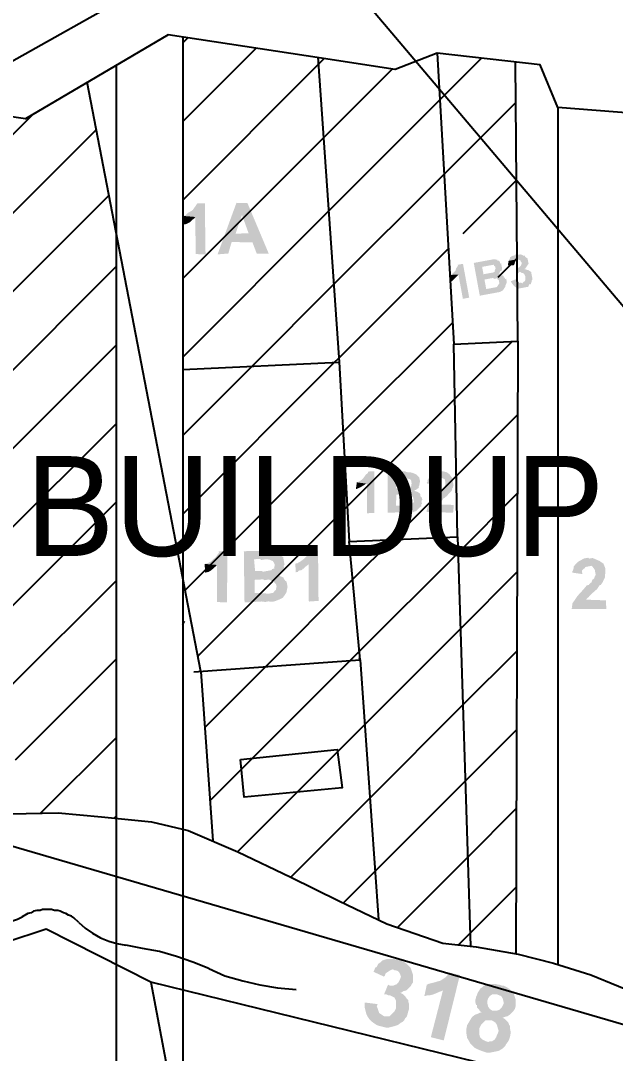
# Model space of a CAD drawing. Header units: metres. Extents: x 297 to 3998, y 336 to 1712.
# Drawn here: x 3151.9 to 3205.5, y 1069.8 to 1162.8 of the extents above; entities that cross this region are included whole.
import ezdxf

# ---------------------------------------------------------------- set-up
doc = ezdxf.new("R2010")
doc.units = ezdxf.units.M
doc.header["$MEASUREMENT"] = 0
doc.styles.get("Standard").update_dxf_attribs({"font": 'CENSCBK.TTF'})
pattern_1 = [(45, (-2513.5867, 677.9554), (-3.535534, 3.535534), [])]

msp = doc.modelspace()

# ---------------------------------------------------------------- hatches: boundary and pattern name
h = msp.add_hatch()
h.set_pattern_fill('ANSI31', color=2, scale=40, style=0)
h.set_pattern_definition(pattern_1)
h.paths.add_polyline_path([(3178.648, 1159.473), (3177.609, 1159.634), (3166.48, 1161.321), (3166.48, 1131.384), (3180.56, 1132.049)])
h = msp.add_hatch()
h.set_pattern_fill('ANSI31', color=2, scale=40, style=0)
h.set_pattern_definition(pattern_1)
h.paths.add_polyline_path([(3196.463, 1159.063), (3189.413, 1159.865), (3190.227, 1145.479), (3196.626, 1137.575)])
h = msp.add_hatch()
h.set_pattern_fill('ANSI31', color=2, scale=40, style=0)
h.set_pattern_definition(pattern_1)
h.paths.add_polyline_path([(3181.473, 1115.876), (3191.24, 1116.298), (3190.895, 1133.658), (3189.596, 1156.63), (3187.491, 1159.122), (3185.614, 1158.396), (3178.648, 1159.473), (3180.56, 1132.049)])
h = msp.add_hatch()
h.set_pattern_fill('ANSI31', color=2, scale=40, style=0)
h.set_pattern_definition(pattern_1)
h.paths.add_polyline_path([(3160.48, 1143.779), (3157.888, 1157.247), (3152.305, 1153.971), (3147.448, 1154.674), (3151.762, 1091.371), (3155.26, 1091.457), (3159.166, 1091.093), (3160.48, 1090.963)])
at = {"linetype": 'Continuous'}
for points in [[(3168.473, 1146.36), (3167.789, 1146.332), (3167.712, 1146.219), (3167.634, 1146.107), (3167.556, 1145.994), (3167.479, 1145.881), (3167.401, 1145.768), (3167.228, 1145.638), (3166.96, 1145.49), (3166.71, 1145.247), (3166.614, 1145.23), (3166.519, 1145.212), (3167.619, 1145.119), (3167.644, 1141.777), (3168.536, 1141.745)], [(3172.309, 1146.377), (3171.322, 1146.392), (3169.619, 1141.747), (3170.588, 1141.827), (3170.889, 1142.867), (3172.768, 1142.82), (3171.242, 1143.621), (3171.818, 1145.303)], [(3172.309, 1146.377), (3171.818, 1145.303), (3172.42, 1143.641), (3171.242, 1143.621), (3172.768, 1142.82), (3173.151, 1141.807), (3174.234, 1141.81)], [(3166.519, 1145.212), (3166.469, 1144.415), (3166.564, 1144.433), (3166.755, 1144.468), (3167.118, 1144.633), (3167.369, 1144.876), (3167.541, 1145.007), (3167.619, 1145.119)], [(3195.813, 1141.16), (3195.831, 1141.064), (3195.771, 1140.857), (3195.788, 1140.761), (3196.282, 1140.754), (3196.36, 1140.867), (3196.42, 1141.075), (3196.575, 1141.3)], [(3191.727, 1140.899), (3191.251, 1140.811), (3191.268, 1140.716), (3191.113, 1140.49), (3191.053, 1140.283), (3190.802, 1140.039), (3190.63, 1139.909), (3190.534, 1139.892), (3191.314, 1139.937), (3191.717, 1137.747), (3192.288, 1137.852)], [(3195.069, 1140.924), (3193.736, 1140.679), (3194.212, 1140.766), (3194.308, 1140.784), (3194.403, 1140.801), (3194.498, 1140.819), (3194.516, 1140.724), (3194.628, 1140.646), (3194.646, 1140.551), (3194.663, 1140.456), (3194.586, 1140.343), (3194.603, 1140.248), (3194.526, 1140.135), (3194.43, 1140.117), (3194.05, 1140.047), (3193.574, 1139.959), (3195.097, 1140.24), (3195.192, 1140.258), (3195.252, 1140.466), (3195.235, 1140.561), (3195.217, 1140.656), (3195.182, 1140.846), (3195.164, 1140.942)], [(3197.642, 1140.315), (3196.881, 1140.175), (3196.993, 1140.097), (3197.201, 1140.037), (3197.349, 1139.769), (3197.324, 1139.371), (3197.151, 1139.241), (3197.074, 1139.128), (3197.931, 1139.286), (3197.913, 1139.381), (3197.991, 1139.494), (3197.973, 1139.589), (3197.956, 1139.684), (3197.938, 1139.779), (3197.921, 1139.874), (3197.903, 1139.97), (3197.885, 1140.065), (3197.868, 1140.16), (3197.755, 1140.238)], [(3190.534, 1139.892), (3190.64, 1139.32), (3190.735, 1139.338), (3191.236, 1139.824), (3191.314, 1139.937)], [(3195.375, 1139.799), (3194.137, 1139.571), (3194.423, 1139.624), (3194.536, 1139.546), (3194.631, 1139.564), (3194.821, 1139.599), (3194.839, 1139.504), (3194.952, 1139.426), (3194.969, 1139.331), (3194.987, 1139.235), (3195.004, 1139.14), (3194.849, 1138.915), (3194.771, 1138.802), (3193.819, 1138.627), (3195.533, 1138.942), (3195.611, 1139.055), (3195.671, 1139.263), (3195.618, 1139.549), (3195.523, 1139.531), (3195.505, 1139.626), (3195.392, 1139.704)], [(3196.51, 1139.516), (3196.051, 1139.333), (3196.069, 1139.238), (3196.199, 1139.065), (3196.33, 1138.892), (3196.442, 1138.815), (3196.668, 1138.659), (3196.763, 1138.677), (3196.858, 1138.694), (3197.049, 1138.729), (3197.334, 1138.782), (3197.62, 1138.835), (3197.68, 1139.043), (3197.775, 1139.06), (3197.87, 1139.078), (3197.853, 1139.173), (3197.931, 1139.286), (3197.074, 1139.128), (3196.961, 1139.205), (3196.866, 1139.188), (3196.771, 1139.17), (3196.753, 1139.266), (3196.658, 1139.248), (3196.64, 1139.343), (3196.527, 1139.421)], [(3183.753, 1122.203), (3183.164, 1122.193), (3183.182, 1122.097), (3182.931, 1121.854), (3182.776, 1121.629), (3182.525, 1121.386), (3182.257, 1121.238), (3182.162, 1121.22), (3183.072, 1121.093), (3183.069, 1118.434), (3183.753, 1118.462)], [(3186.411, 1122.2), (3184.931, 1122.223), (3184.931, 1118.482), (3186.203, 1118.52), (3186.697, 1118.512), (3187.191, 1118.505), (3187.554, 1118.67), (3187.882, 1119.026), (3187.977, 1119.043), (3185.7, 1119.116), (3185.715, 1120.103), (3186.304, 1120.113), (3187.88, 1120.108), (3187.862, 1120.204), (3187.637, 1120.359), (3187.429, 1120.419), (3187.316, 1120.497), (3187.506, 1120.532), (3187.584, 1120.644), (3187.679, 1120.662), (3185.705, 1120.692), (3185.737, 1121.584), (3186.136, 1121.559), (3187.807, 1121.571), (3187.789, 1121.667), (3187.546, 1121.917), (3187.226, 1122.055), (3187.018, 1122.115), (3186.619, 1122.14), (3186.506, 1122.218)], [(3189.658, 1122.208), (3189.563, 1122.19), (3189.182, 1122.12), (3188.992, 1122.085), (3188.914, 1121.972), (3188.819, 1121.955), (3188.741, 1121.842), (3188.664, 1121.729), (3188.681, 1121.634), (3189.668, 1121.619), (3189.764, 1121.637), (3190.084, 1121.499), (3190.137, 1121.213), (3190.112, 1120.815), (3189.957, 1120.589), (3189.861, 1120.572), (3189.784, 1120.459), (3189.533, 1120.216), (3189.283, 1119.973), (3188.954, 1119.617), (3188.704, 1119.374), (3188.721, 1119.279), (3188.644, 1119.166), (3188.566, 1119.054), (3188.446, 1118.638), (3188.463, 1118.542), (3190.836, 1118.487), (3190.904, 1119.189), (3189.423, 1119.211), (3189.518, 1119.229), (3189.596, 1119.342), (3189.691, 1119.359), (3189.674, 1119.454), (3189.846, 1119.585), (3189.924, 1119.698), (3190.002, 1119.81), (3190.097, 1119.828), (3190.175, 1119.941), (3190.27, 1119.958), (3190.425, 1120.184), (3190.676, 1120.427), (3190.753, 1120.539), (3190.736, 1120.635), (3190.813, 1120.747), (3190.874, 1120.955), (3190.821, 1121.241), (3190.751, 1121.622), (3190.49, 1121.967), (3190.265, 1122.123), (3190.057, 1122.183), (3189.754, 1122.226)], [(3182.162, 1121.22), (3182.077, 1120.614), (3182.172, 1120.632), (3182.535, 1120.797), (3182.976, 1121.075), (3183.072, 1121.093)], [(3187.807, 1121.571), (3186.136, 1121.559), (3186.326, 1121.594), (3186.421, 1121.612), (3186.534, 1121.534), (3186.629, 1121.551), (3186.724, 1121.569), (3186.932, 1121.509), (3187.045, 1121.431), (3187.063, 1121.336), (3187.098, 1121.146), (3187.055, 1120.842), (3186.77, 1120.79), (3186.579, 1120.755), (3186.294, 1120.702), (3186.198, 1120.684), (3185.705, 1120.692), (3187.679, 1120.662), (3187.757, 1120.775), (3187.739, 1120.87), (3187.817, 1120.983), (3187.799, 1121.078), (3187.859, 1121.286), (3187.824, 1121.476)], [(3188.681, 1121.634), (3188.604, 1121.521), (3188.526, 1121.409), (3188.543, 1121.313), (3188.466, 1121.201), (3188.483, 1121.106), (3189.185, 1121.038), (3189.167, 1121.133), (3189.305, 1121.454), (3189.573, 1121.602), (3189.668, 1121.619)], [(3187.88, 1120.108), (3186.304, 1120.113), (3186.399, 1120.131), (3186.512, 1120.053), (3186.607, 1120.071), (3186.797, 1120.106), (3186.91, 1120.028), (3187.005, 1120.046), (3187.118, 1119.968), (3187.231, 1119.89), (3187.248, 1119.795), (3187.283, 1119.605), (3187.318, 1119.414), (3187.223, 1119.397), (3187.146, 1119.284), (3187.05, 1119.266), (3186.877, 1119.136), (3186.782, 1119.119), (3186.687, 1119.101), (3186.574, 1119.179), (3186.384, 1119.144), (3185.7, 1119.116), (3187.977, 1119.043), (3187.942, 1119.234), (3188.037, 1119.251), (3188.02, 1119.347), (3188.002, 1119.442), (3187.985, 1119.537), (3188.062, 1119.65), (3188.027, 1119.84), (3187.915, 1119.918)], [(3170.504, 1115.036), (3169.725, 1114.991), (3169.743, 1114.896), (3169.665, 1114.783), (3169.587, 1114.67), (3169.51, 1114.558), (3169.432, 1114.445), (3169.259, 1114.315), (3169.009, 1114.072), (3168.645, 1113.906), (3168.55, 1113.889), (3168.455, 1113.871), (3169.555, 1113.779), (3169.58, 1110.436), (3170.472, 1110.404)], [(3173.847, 1115.062), (3171.985, 1115.014), (3172.048, 1110.399), (3173.606, 1110.489), (3173.91, 1110.446), (3174.195, 1110.499), (3174.498, 1110.457), (3174.784, 1110.509), (3175.242, 1110.692), (3175.511, 1110.84), (3175.666, 1111.065), (3175.744, 1111.178), (3172.972, 1111.258), (3172.952, 1112.436), (3173.732, 1112.481), (3175.593, 1112.529), (3175.576, 1112.624), (3175.463, 1112.701), (3175.255, 1112.762), (3175.142, 1112.839), (3175.029, 1112.917), (3175.125, 1112.934), (3175.202, 1113.047), (3175.375, 1113.178), (3173.002, 1113.233), (3172.905, 1114.297), (3173.493, 1114.307), (3175.563, 1114.295), (3175.528, 1114.485), (3175.302, 1114.641), (3175.172, 1114.814), (3174.947, 1114.969), (3174.548, 1114.994), (3174.15, 1115.019), (3174.055, 1115.001)], [(3175.563, 1114.295), (3173.493, 1114.307), (3173.511, 1114.212), (3173.701, 1114.247), (3173.987, 1114.3), (3174.29, 1114.257), (3174.611, 1114.12), (3174.759, 1113.851), (3174.776, 1113.756), (3174.716, 1113.548), (3174.734, 1113.453), (3174.543, 1113.418), (3174.466, 1113.305), (3174.37, 1113.288), (3174.275, 1113.27), (3174.085, 1113.235), (3173.894, 1113.2), (3173.704, 1113.165), (3173.591, 1113.243), (3173.002, 1113.233), (3175.375, 1113.178), (3175.453, 1113.29), (3175.608, 1113.516), (3175.573, 1113.706), (3175.651, 1113.819), (3175.598, 1114.105), (3175.581, 1114.2)], [(3178.67, 1115.064), (3177.986, 1115.037), (3177.753, 1114.698), (3177.425, 1114.343), (3177.079, 1114.082), (3176.811, 1113.934), (3176.62, 1113.899), (3177.815, 1113.824), (3177.841, 1110.482), (3178.715, 1110.544)], [(3203.116, 1114.352), (3203.003, 1114.429), (3202.622, 1114.359), (3202.354, 1114.211), (3202.086, 1114.063), (3201.835, 1113.82), (3201.758, 1113.708), (3203.048, 1113.65), (3203.143, 1113.668), (3203.334, 1113.703), (3203.594, 1113.357), (3203.664, 1112.976), (3203.682, 1112.881), (3203.604, 1112.768), (3203.544, 1112.56), (3203.371, 1112.43), (3203.311, 1112.222), (3203.138, 1112.092), (3203.061, 1111.979), (3202.87, 1111.944), (3202.793, 1111.831), (3202.387, 1111.362), (3202.059, 1111.007), (3201.748, 1110.556), (3201.593, 1110.33), (3201.55, 1110.027), (3201.567, 1109.932), (3201.49, 1109.819), (3204.642, 1109.809), (3204.597, 1110.588), (3202.813, 1110.653), (3202.89, 1110.766), (3203.063, 1110.896), (3203.141, 1111.009), (3203.391, 1111.252), (3203.564, 1111.383), (3203.815, 1111.626), (3204.048, 1111.964), (3204.143, 1111.981), (3204.221, 1112.094), (3204.298, 1112.207), (3204.514, 1112.64), (3204.539, 1113.039), (3204.564, 1113.437), (3204.381, 1113.896), (3204.268, 1113.973), (3204.155, 1114.051), (3204.043, 1114.129), (3203.722, 1114.266), (3203.401, 1114.404), (3203.306, 1114.387)], [(3168.455, 1113.871), (3168.5, 1113.092), (3168.786, 1113.145), (3169.054, 1113.292), (3169.304, 1113.536), (3169.477, 1113.666), (3169.555, 1113.779)], [(3176.62, 1113.899), (3176.665, 1113.12), (3176.856, 1113.155), (3176.934, 1113.268), (3177.029, 1113.285), (3177.219, 1113.32), (3177.297, 1113.433), (3177.392, 1113.451), (3177.47, 1113.563), (3177.815, 1113.824)], [(3201.758, 1113.708), (3201.68, 1113.595), (3201.698, 1113.5), (3201.637, 1113.292), (3201.56, 1113.179), (3201.577, 1113.084), (3202.487, 1112.956), (3202.469, 1113.051), (3202.434, 1113.242), (3202.512, 1113.354), (3202.685, 1113.485), (3202.762, 1113.597), (3202.858, 1113.615), (3203.048, 1113.65)], [(3175.593, 1112.529), (3173.732, 1112.481), (3173.844, 1112.403), (3174.035, 1112.438), (3174.225, 1112.473), (3174.546, 1112.336), (3174.771, 1112.18), (3174.902, 1112.007), (3174.937, 1111.817), (3174.877, 1111.609), (3174.894, 1111.514), (3174.799, 1111.496), (3174.721, 1111.384), (3174.644, 1111.271), (3174.453, 1111.236), (3174.358, 1111.218), (3174.263, 1111.201), (3174.168, 1111.183), (3173.864, 1111.226), (3172.972, 1111.258), (3175.744, 1111.178), (3175.821, 1111.291), (3175.924, 1111.802), (3175.836, 1112.278), (3175.723, 1112.356)], [(3185.849, 1078.228), (3185.776, 1078.228), (3185.485, 1078.301), (3185.267, 1078.301), (3185.049, 1078.301), (3184.904, 1078.301), (3184.685, 1078.228), (3184.467, 1078.155), (3184.322, 1078.01), (3184.104, 1077.865), (3184.031, 1077.719), (3185.558, 1077.283), (3185.631, 1077.283), (3185.849, 1077.21), (3185.994, 1077.065), (3186.067, 1076.919), (3186.14, 1076.701), (3186.067, 1076.483), (3185.994, 1076.337), (3185.922, 1076.192), (3185.849, 1076.119), (3185.704, 1075.974), (3185.631, 1075.974), (3185.485, 1075.901), (3185.122, 1075.901), (3184.976, 1075.974), (3184.613, 1075.101), (3184.831, 1075.101), (3184.976, 1075.028), (3185.122, 1075.028), (3186.649, 1074.738), (3186.504, 1074.956), (3186.358, 1075.101), (3186.213, 1075.174), (3186.067, 1075.247), (3186.14, 1075.247), (3186.358, 1075.392), (3186.649, 1075.465), (3186.794, 1075.61), (3187.013, 1075.828), (3187.085, 1075.974), (3187.231, 1076.192), (3187.231, 1076.41), (3187.231, 1076.628), (3187.231, 1076.846), (3187.158, 1077.065), (3187.085, 1077.283), (3187.013, 1077.501), (3186.794, 1077.719), (3186.649, 1077.865), (3186.431, 1078.01), (3186.213, 1078.155), (3185.994, 1078.155)], [(3184.031, 1077.719), (3183.958, 1077.574), (3183.813, 1077.501), (3183.74, 1077.283), (3183.667, 1077.137), (3184.613, 1076.701), (3184.685, 1076.774), (3184.758, 1076.992), (3184.976, 1077.137), (3185.195, 1077.283), (3185.413, 1077.356), (3185.558, 1077.283)], [(3191.449, 1076.846), (3190.503, 1077.065), (3190.503, 1076.992), (3190.358, 1076.846), (3190.14, 1076.628), (3189.921, 1076.483), (3189.703, 1076.337), (3189.412, 1076.265), (3189.194, 1076.192), (3188.903, 1076.119), (3188.612, 1076.047), (3188.467, 1075.974), (3189.921, 1075.465), (3188.831, 1071.247), (3189.994, 1070.956)], [(3188.467, 1075.974), (3188.249, 1074.956), (3188.322, 1074.956), (3188.54, 1075.028), (3188.758, 1075.028), (3189.049, 1075.101), (3189.412, 1075.247), (3189.558, 1075.319), (3189.776, 1075.392), (3189.921, 1075.465)], [(3195.012, 1075.974), (3194.867, 1075.974), (3194.648, 1076.047), (3194.43, 1076.047), (3194.212, 1076.047), (3193.994, 1076.047), (3193.848, 1075.974), (3193.63, 1075.901), (3193.485, 1075.756), (3193.267, 1075.61), (3193.194, 1075.465), (3194.794, 1075.101), (3195.157, 1074.956), (3195.303, 1074.738), (3195.376, 1074.447), (3195.376, 1074.228), (3195.23, 1073.938), (3195.012, 1073.719), (3194.794, 1073.647), (3194.43, 1073.647), (3192.976, 1073.938), (3193.049, 1073.865), (3193.194, 1073.719), (3193.267, 1073.574), (3193.412, 1073.501), (3193.194, 1073.429), (3193.049, 1073.356), (3192.83, 1073.283), (3192.539, 1073.065), (3192.321, 1072.701), (3192.103, 1072.338), (3192.03, 1071.974), (3192.03, 1071.61), (3192.103, 1071.174), (3192.321, 1070.811), (3192.394, 1070.665), (3192.467, 1070.592), (3192.758, 1070.301), (3193.049, 1070.156), (3193.412, 1070.011), (3193.848, 1069.865), (3194.212, 1069.865), (3194.576, 1069.938), (3194.939, 1070.011), (3195.303, 1070.229), (3195.376, 1070.301), (3195.521, 1070.447), (3193.776, 1070.883), (3193.485, 1071.029), (3193.267, 1071.247), (3193.194, 1071.538), (3193.194, 1071.901), (3193.194, 1072.047), (3193.339, 1072.338), (3193.558, 1072.556), (3193.776, 1072.774), (3194.067, 1072.774), (3194.285, 1072.774), (3195.885, 1072.338), (3195.812, 1072.556), (3195.594, 1072.774), (3195.448, 1072.919), (3195.303, 1072.992), (3195.448, 1073.065), (3195.739, 1073.138), (3195.957, 1073.283), (3196.103, 1073.429), (3196.248, 1073.574), (3196.394, 1073.792), (3196.466, 1074.01), (3196.466, 1074.228), (3196.466, 1074.447), (3196.466, 1074.665), (3196.394, 1074.883), (3196.321, 1075.101), (3196.176, 1075.319), (3196.03, 1075.465), (3195.885, 1075.61), (3195.667, 1075.756), (3195.376, 1075.901), (3195.23, 1075.901)], [(3193.194, 1075.465), (3193.049, 1075.247), (3192.976, 1075.028), (3192.903, 1074.883), (3192.903, 1074.81), (3192.83, 1074.592), (3192.83, 1074.447), (3192.903, 1074.156), (3192.976, 1074.156), (3192.976, 1073.938), (3194.43, 1073.647), (3194.358, 1073.647), (3194.139, 1073.792), (3193.994, 1074.01), (3193.921, 1074.301), (3193.921, 1074.519), (3193.994, 1074.738), (3194.139, 1074.956), (3194.358, 1075.101), (3194.648, 1075.101), (3194.794, 1075.101)], [(3184.031, 1074.228), (3182.867, 1074.374), (3182.867, 1074.228), (3182.867, 1073.938), (3182.94, 1073.647), (3183.013, 1073.356), (3183.158, 1073.065), (3183.304, 1072.847), (3183.449, 1072.701), (3183.74, 1072.483), (3183.958, 1072.338), (3184.176, 1072.265), (3184.467, 1072.192), (3184.758, 1072.12), (3185.049, 1072.12), (3185.34, 1072.192), (3185.631, 1072.265), (3185.849, 1072.338), (3186.14, 1072.556), (3186.285, 1072.629), (3184.613, 1073.138), (3184.395, 1073.283), (3184.176, 1073.429), (3184.104, 1073.647), (3184.031, 1073.865), (3183.958, 1074.01)], [(3186.649, 1074.738), (3185.122, 1075.028), (3185.267, 1074.956), (3185.558, 1074.81), (3185.704, 1074.519), (3185.704, 1074.228), (3185.704, 1073.865), (3185.558, 1073.574), (3185.34, 1073.356), (3185.122, 1073.138), (3184.831, 1073.138), (3184.613, 1073.138), (3186.285, 1072.629), (3186.431, 1072.774), (3186.504, 1072.919), (3186.649, 1073.065), (3186.722, 1073.283), (3186.794, 1073.574), (3186.867, 1073.792), (3186.867, 1074.01), (3186.867, 1074.228), (3186.794, 1074.447), (3186.794, 1074.592)], [(3195.885, 1072.338), (3194.285, 1072.774), (3194.43, 1072.701), (3194.648, 1072.556), (3194.794, 1072.338), (3194.867, 1072.047), (3194.939, 1071.829), (3194.867, 1071.61), (3194.794, 1071.465), (3194.721, 1071.247), (3194.576, 1071.029), (3194.358, 1070.883), (3194.139, 1070.883), (3193.994, 1070.811), (3193.776, 1070.883), (3195.521, 1070.447), (3195.594, 1070.592), (3195.812, 1070.883), (3195.957, 1071.247), (3196.03, 1071.683), (3195.957, 1072.047), (3195.957, 1072.265)]]:
    msp.add_hatch(color=0, dxfattribs=at).paths.add_polyline_path(points)
h = msp.add_hatch(color=0, dxfattribs=at)
edge = h.paths.add_edge_path()
edge.add_line((3193.934, 1141.207), (3192.697, 1140.979))
edge.add_line((3192.697, 1140.979), (3193.24, 1138.028))
edge.add_line((3193.24, 1138.028), (3194.383, 1138.238))
edge.add_line((3194.383, 1138.238), (3194.668, 1138.291))
edge.add_line((3194.668, 1138.291), (3194.954, 1138.344))
edge.add_line((3194.954, 1138.344), (3195.049, 1138.361))
edge.add_line((3195.049, 1138.361), (3195.317, 1138.509))
edge.add_line((3195.317, 1138.509), (3195.55, 1138.847))
edge.add_line((3195.55, 1138.847), (3195.533, 1138.942))
edge.add_line((3195.533, 1138.942), (3193.819, 1138.627))
edge.add_line((3193.819, 1138.627), (3193.661, 1139.483))
edge.add_line((3193.661, 1139.483), (3195.375, 1139.799))
edge.add_line((3195.375, 1139.799), (3195.262, 1139.877))
edge.add_line((3195.262, 1139.877), (3195.167, 1139.859))
edge.add_line((3195.167, 1139.859), (3195.054, 1139.937))
edge.add_line((3195.054, 1139.937), (3194.941, 1140.015))
edge.add_line((3194.941, 1140.015), (3195.037, 1140.032))
edge.add_line((3195.037, 1140.032), (3195.019, 1140.127))
edge.add_line((3195.019, 1140.127), (3195.097, 1140.24))
edge.add_line((3195.097, 1140.24), (3193.574, 1139.959))
edge.add_line((3193.574, 1139.959), (3193.451, 1140.626))
edge.add_line((3193.451, 1140.626), (3195.069, 1140.924))
edge.add_line((3195.069, 1140.924), (3195.052, 1141.019))
edge.add_line((3195.052, 1141.019), (3195.034, 1141.115))
edge.add_line((3195.034, 1141.115), (3194.921, 1141.192))
edge.add_line((3194.921, 1141.192), (3194.826, 1141.175))
edge.add_line((3194.826, 1141.175), (3194.809, 1141.27))
edge.add_line((3194.809, 1141.27), (3194.505, 1141.312))
edge.add_line((3194.505, 1141.312), (3194.41, 1141.295))
edge.add_line((3194.41, 1141.295), (3194.029, 1141.225))
h = msp.add_hatch(color=0, dxfattribs=at)
edge = h.paths.add_edge_path()
edge.add_line((3196.582, 1141.794), (3196.487, 1141.776))
edge.add_line((3196.487, 1141.776), (3196.41, 1141.663))
edge.add_line((3196.41, 1141.663), (3196.219, 1141.628))
edge.add_line((3196.219, 1141.628), (3195.951, 1141.48))
edge.add_line((3195.951, 1141.48), (3195.969, 1141.385))
edge.add_line((3195.969, 1141.385), (3195.891, 1141.272))
edge.add_line((3195.891, 1141.272), (3195.813, 1141.16))
edge.add_line((3195.813, 1141.16), (3196.575, 1141.3))
edge.add_line((3196.575, 1141.3), (3196.67, 1141.318))
edge.add_line((3196.67, 1141.318), (3196.783, 1141.24))
edge.add_line((3196.783, 1141.24), (3196.878, 1141.257))
edge.add_line((3196.878, 1141.257), (3196.896, 1141.162))
edge.add_line((3196.896, 1141.162), (3197.026, 1140.989))
edge.add_line((3197.026, 1140.989), (3196.966, 1140.781))
edge.add_line((3196.966, 1140.781), (3196.888, 1140.669))
edge.add_line((3196.888, 1140.669), (3196.715, 1140.538))
edge.add_line((3196.715, 1140.538), (3196.62, 1140.521))
edge.add_line((3196.62, 1140.521), (3196.613, 1140.027))
edge.add_line((3196.613, 1140.027), (3196.708, 1140.045))
edge.add_line((3196.708, 1140.045), (3196.786, 1140.158))
edge.add_line((3196.786, 1140.158), (3197.642, 1140.315))
edge.add_line((3197.642, 1140.315), (3197.226, 1140.436))
edge.add_line((3197.226, 1140.436), (3197.322, 1140.453))
edge.add_line((3197.322, 1140.453), (3197.399, 1140.566))
edge.add_line((3197.399, 1140.566), (3197.632, 1140.904))
edge.add_line((3197.632, 1140.904), (3197.615, 1140.999))
edge.add_line((3197.615, 1140.999), (3197.597, 1141.095))
edge.add_line((3197.597, 1141.095), (3197.58, 1141.19))
edge.add_line((3197.58, 1141.19), (3197.562, 1141.285))
edge.add_line((3197.562, 1141.285), (3197.545, 1141.38))
edge.add_line((3197.545, 1141.38), (3197.432, 1141.458))
edge.add_line((3197.432, 1141.458), (3197.319, 1141.536))
edge.add_line((3197.319, 1141.536), (3197.302, 1141.631))
edge.add_line((3197.302, 1141.631), (3197.206, 1141.613))
edge.add_line((3197.206, 1141.613), (3197.094, 1141.691))
edge.add_line((3197.094, 1141.691), (3196.886, 1141.751))
edge.add_line((3196.886, 1141.751), (3196.79, 1141.733))
edge.add_line((3196.79, 1141.733), (3196.695, 1141.716))
h = msp.add_hatch()
h.set_pattern_fill('ANSI31', color=2, scale=40, style=0)
h.set_pattern_definition(pattern_1)
h.paths.add_polyline_path([(3191.24, 1116.298), (3192.417, 1079.452), (3192.92, 1079.397), (3196.487, 1078.75), (3196.653, 1133.931), (3190.895, 1133.658)])
h = msp.add_hatch()
h.set_pattern_fill('ANSI31', color=2, scale=40, style=0)
h.set_pattern_definition(pattern_1)
h.paths.add_polyline_path([(3180.56, 1132.049), (3166.48, 1131.384), (3166.48, 1112.611), (3168.102, 1104.189), (3182.451, 1105.228), (3181.473, 1115.876)])
h = msp.add_hatch()
h.set_pattern_fill('ANSI31', color=2, scale=40, style=0)
h.set_pattern_definition(pattern_1)
h.paths.add_polyline_path([(3191.24, 1116.298), (3181.473, 1115.876), (3182.451, 1105.228), (3184.115, 1081.813), (3184.862, 1081.456), (3189.906, 1079.728), (3192.417, 1079.452)])
h = msp.add_hatch()
h.set_pattern_fill('ANSI31', color=2, scale=40, style=0)
h.set_pattern_definition(pattern_1)
h.paths.add_polyline_path([(3182.451, 1105.228), (3168.102, 1104.189), (3169.18, 1088.924), (3171.46, 1087.945), (3176.211, 1085.67), (3180.545, 1083.515), (3184.115, 1081.813)])
h.paths.add_polyline_path([(3180.392, 1097.17), (3180.833, 1093.708), (3172.029, 1092.873), (3171.7, 1096.258)], flags=16)
h = msp.add_hatch()
h.set_pattern_fill('ANSI31', color=2, scale=40, style=0)
h.set_pattern_definition(pattern_1)
h.paths.add_polyline_path([(3180.833, 1093.708), (3180.392, 1097.17), (3171.7, 1096.258), (3172.029, 1092.873)])

# ---------------------------------------------------------------- linework, layer by layer
at = {"color": 1, "linetype": 'ByBlock'}
msp.add_line((3321.87, 1000.143), (2990.766, 1391.857), dxfattribs=at)
at = {"color": 2}
for p, q in [((3166.48, 1161.321), (3166.48, 1015.87)), ((3160.48, 1158.767), (3160.48, 1016.426))]:
    msp.add_line(p, q, dxfattribs=at)
at = {"color": 0, "linetype": 'Continuous'}
for q in [(3157.888, 1157.247), (3169.18, 1088.924)]:
    msp.add_line((3168.102, 1104.189), q, dxfattribs=at)
at = {"color": 7, "linetype": 'ByBlock'}
msp.add_lwpolyline([(3289.702, 1147.914), (3272.066, 1149.438), (3246.035, 1152.284), (3234.355, 1153.402), (3236.49, 1138.909), (3226.554, 1144.893), (3218.142, 1150.847), (3214.069, 1153.882), (3200.26, 1154.974), (3198.665, 1158.812), (3189.413, 1159.865), (3185.614, 1158.396), (3177.609, 1159.634), (3165.171, 1161.519), (3152.305, 1153.971), (3146.287, 1154.842), (3140.425, 1155.585), (3128.362, 1169.583), (3118.067, 1169.36), (3108.172, 1182.717), (3100.965, 1198.975)], dxfattribs=at)
at = {"color": 0, "linetype": 'Continuous'}
for points in [[(3140.215, 1169.897), (3148.825, 1157.899), (3163.724, 1166.255), (3140.215, 1169.897)], [(2837.504, 1161.727), (2838.818, 1161.568), (2847.545, 1153.496), (2871.107, 1150.732), (2865.435, 1144.405), (2873.361, 1129.061), (2902.014, 1109.717), (2922.885, 1110.226), (2956.919, 1116.844), (2984.627, 1109.644), (3005.861, 1098.809), (3020.188, 1088.191), (3077.856, 1085.137), (3108.4, 1091.536), (3139.452, 1082.373), (3149.997, 1088.773), (3214.647, 1069.938), (3229.991, 1061.066), (3251.008, 1065.138), (3262.28, 1059.829), (3295.151, 1068.338), (3305.404, 1065.938), (3322.93, 1053.648), (3378.054, 1056.557)], [(3166.48, 1161.321), (3166.498, 1161.352)], [(3189.413, 1159.865), (3190.895, 1133.658), (3196.653, 1133.931), (3196.464, 1158.999)], [(3178.642, 1159.554), (3180.56, 1132.049), (3181.473, 1115.876)], [(3196.653, 1133.931), (3196.487, 1078.75)], [(3181.473, 1115.876), (3191.24, 1116.298), (3190.895, 1133.658)], [(3166.48, 1131.384), (3180.56, 1132.049)], [(3191.24, 1116.298), (3192.417, 1079.452)], [(3167.491, 1104.145), (3182.451, 1105.228), (3181.473, 1115.876)], [(3166.48, 1108.415), (3166.649, 1108.715)], [(3182.433, 1105.323), (3182.416, 1105.418)], [(3182.451, 1105.228), (3184.115, 1081.813)], [(3171.7, 1096.258), (3180.392, 1097.17), (3180.833, 1093.708), (3172.029, 1092.873), (3171.7, 1096.258)], [(3150.948, 1091.351), (3155.26, 1091.457), (3159.166, 1091.093), (3163.678, 1090.645), (3166.97, 1089.874), (3171.46, 1087.945), (3176.211, 1085.67), (3180.545, 1083.515), (3184.862, 1081.456), (3189.906, 1079.728), (3192.92, 1079.397), (3196.688, 1078.713), (3199.885, 1077.924), (3203.23, 1076.867), (3208.231, 1074.835), (3213.814, 1072.32), (3216.753, 1070.795), (3220.421, 1068.517)], [(3157.124, 1081.573), (3156.687, 1082.01), (3156.469, 1082.155), (3156.178, 1082.228), (3155.96, 1082.373), (3155.742, 1082.446), (3155.451, 1082.592), (3155.233, 1082.664), (3154.942, 1082.664), (3154.651, 1082.737), (3154.433, 1082.737), (3154.142, 1082.737), (3153.851, 1082.737), (3153.633, 1082.664), (3153.342, 1082.664), (3153.051, 1082.592), (3152.833, 1082.446), (3152.542, 1082.373), (3152.033, 1082.082)], [(3150.288, 1081.792), (3150.724, 1081.719), (3151.161, 1081.719), (3151.597, 1081.864), (3152.033, 1082.082)], [(3157.124, 1081.573), (3157.706, 1081.064), (3158.36, 1080.628), (3159.087, 1080.192), (3159.814, 1079.901), (3160.542, 1079.683), (3161.342, 1079.537)], [(3168.832, 1077.428), (3167.378, 1078.01), (3165.923, 1078.519), (3164.396, 1078.955), (3162.869, 1079.246), (3161.342, 1079.537)], [(3168.832, 1077.428), (3170.286, 1076.774), (3171.886, 1076.337), (3173.414, 1075.974), (3175.013, 1075.683), (3176.686, 1075.537)], [(3163.596, 1076.192), (3171.45, 1034.74), (3180.468, 1017.287), (3175.159, 1012.924)]]:
    msp.add_lwpolyline(points, dxfattribs=at)
at = {"color": 2}
for points in [[(3200.26, 1154.974), (3200.26, 1077.806)], [(3226.817, 1054.379), (3202.755, 1066.587), (3163.596, 1076.192), (3154.173, 1080.976), (3135.979, 1074.974), (3105.296, 1085.003), (3085.96, 1078.945), (3061.295, 1078.749), (3044.524, 1075.16), (3030.3, 1081.447), (3014.188, 1079.712), (2970.373, 1104.158), (2945.321, 1096.267), (2906.99, 1090.614), (2875.143, 1108.482), (2850.02, 1135.347), (2830.535, 1141.41)]]:
    msp.add_lwpolyline(points, dxfattribs=at)
at = {"color": 1, "linetype": 'ByBlock'}
msp.add_circle((3312.782, 1009.358), 500, dxfattribs=at)

# ---------------------------------------------------------------- texts
at = {"color": 4, "linetype": 'Continuous'}
msp.add_text('BUILDUP AREA ', height=9, dxfattribs=at).set_placement((3152.295, 1114.584))

doc.saveas('drawing.dxf')
